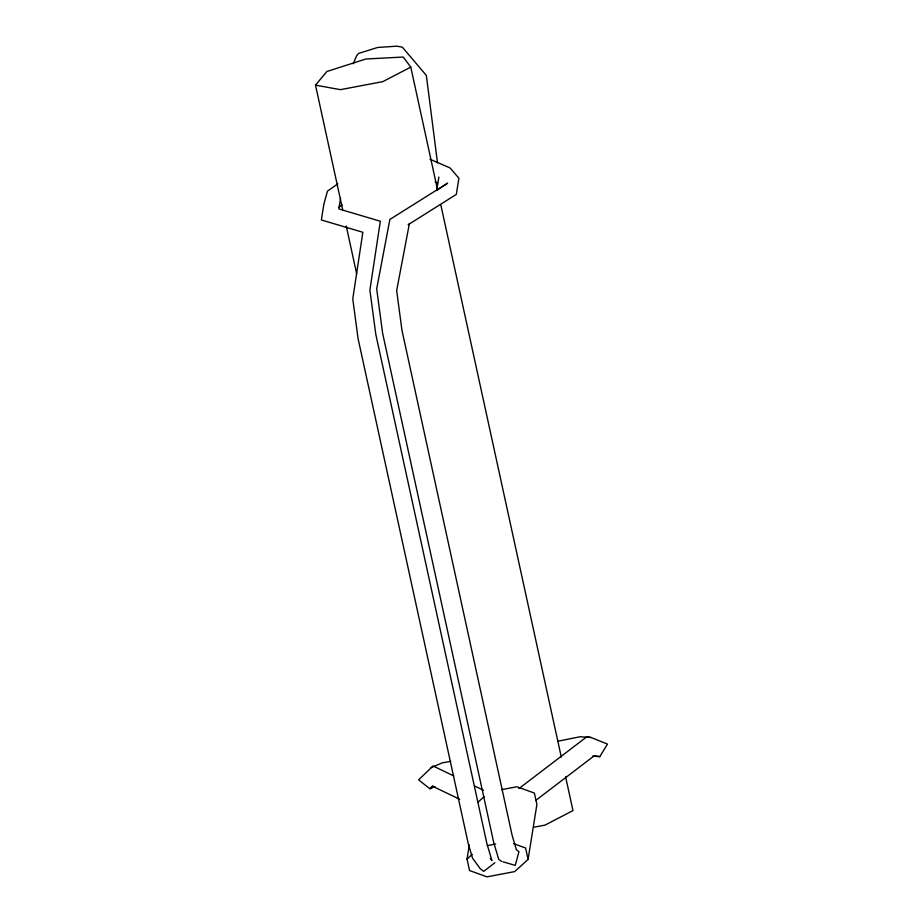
<?xml version="1.0" encoding="UTF-8"?>
<svg xmlns="http://www.w3.org/2000/svg" width="923" height="923" viewBox="0 0 923 923"><rect width="100%" height="100%" fill="white"/><g stroke="black" fill="none" stroke-linecap="round" stroke-linejoin="round"><path stroke-width="1.38" d="M340.575 198.249L338.868 208.933L380.322 221.255L369.892 290.11L375.823 334.472L486.883 843.576L491.936 860.617L490.355 858.459M438.863 177.054L436.729 190.415L447.597 183.192L389.875 219.443L376.688 288.83L382.607 333.191L493.667 842.295L498.72 859.336L501.674 861.436M501.708 789.638L516.949 786.754L534.382 793.076L536.886 804.533L528.083 859.451L514.676 871.6L486.975 876.85L469.542 870.527L467.038 859.082L469.299 844.995M409.408 223.481L396.659 290.572L401.966 330.319L512.15 835.43L516.43 849.841L518.968 851.652L515.265 865.393L503.035 861.828M353.221 63.768L356.59 55.842L358.551 53.419L377.634 47.488L396.959 46.15L402.359 47.188L426.345 75.421L437.49 162.829M592.612 756.168L599.777 756.618L607.496 744.1L590.962 737.454L586.705 736.866L518.876 788.611M342.848 210.479L315.504 85.147L326.846 71.509L365.889 59.003L403.247 57.041L410.781 67.114L437.202 188.211M453.77 775.943L433.037 765.963L418.627 779.854L429.899 788.773L435.021 786.581M432.933 785.761L429.899 788.773L432.887 786.384L459.7 799.283M477.895 802.295L484.079 796.676M467.038 859.082L472.195 854.398M494.89 862.717L483.779 871.358L480.433 868.981L472.541 858.148L468.273 843.737L358.078 338.626L352.771 298.879L362.854 232.284L321.354 219.962L323.95 203.775L327.492 191.119L337.806 183.839M535.802 800.379L594.17 755.856L599.777 756.618M338.626 207.421L342.098 204.964M408.162 224.727L456.308 194.418L458.904 178.231L450.043 167.917L430.037 159.264M410.781 67.114L382.826 81.628L340.425 89.658L315.504 85.147M430.764 767.774L442.255 762.848L450.747 761.337M557.596 741.261L580.071 736.762L590.962 737.454M533.702 827.262L545.008 825.116L572.975 810.602L565.603 776.808M487.367 845.606L495.686 844.037M513.523 843.622L525.591 847.995L528.083 859.451M435.102 181.9L437.629 182.996M474.491 785.923L483.571 790.284M440.882 205.114L561.299 757.102M346.229 225.962L356.67 273.843"/></g></svg>
